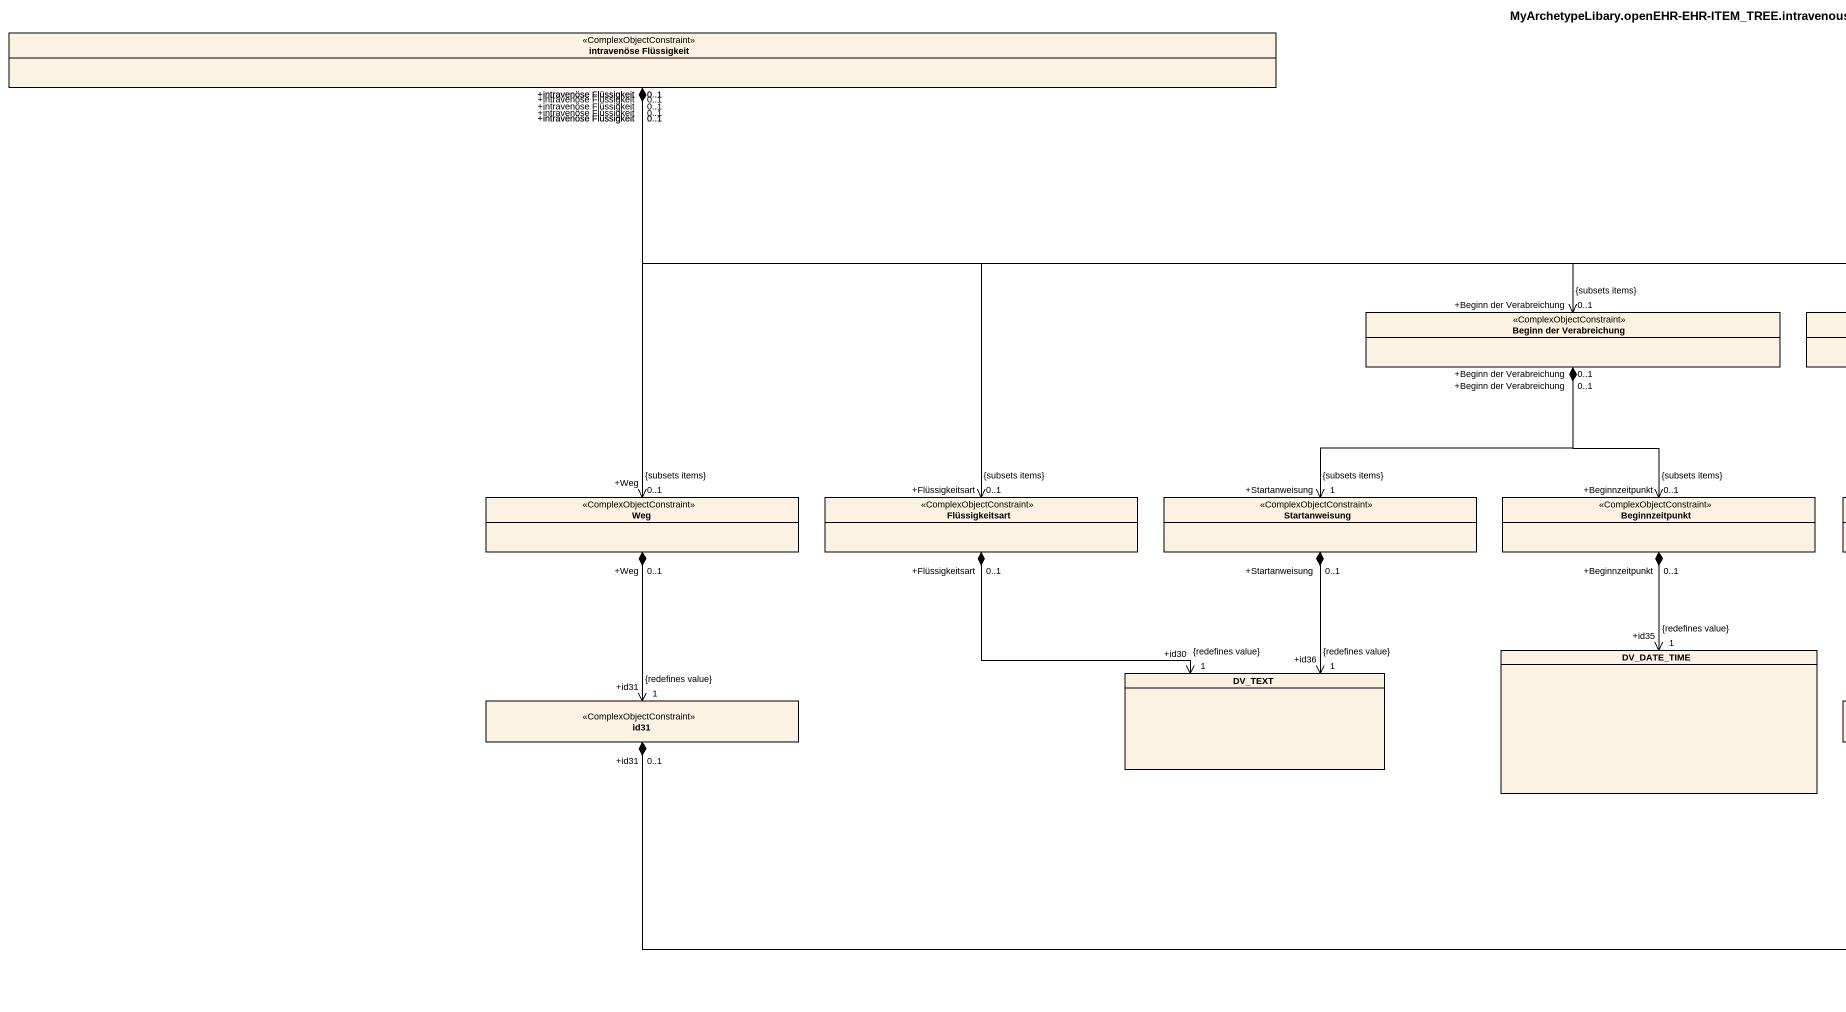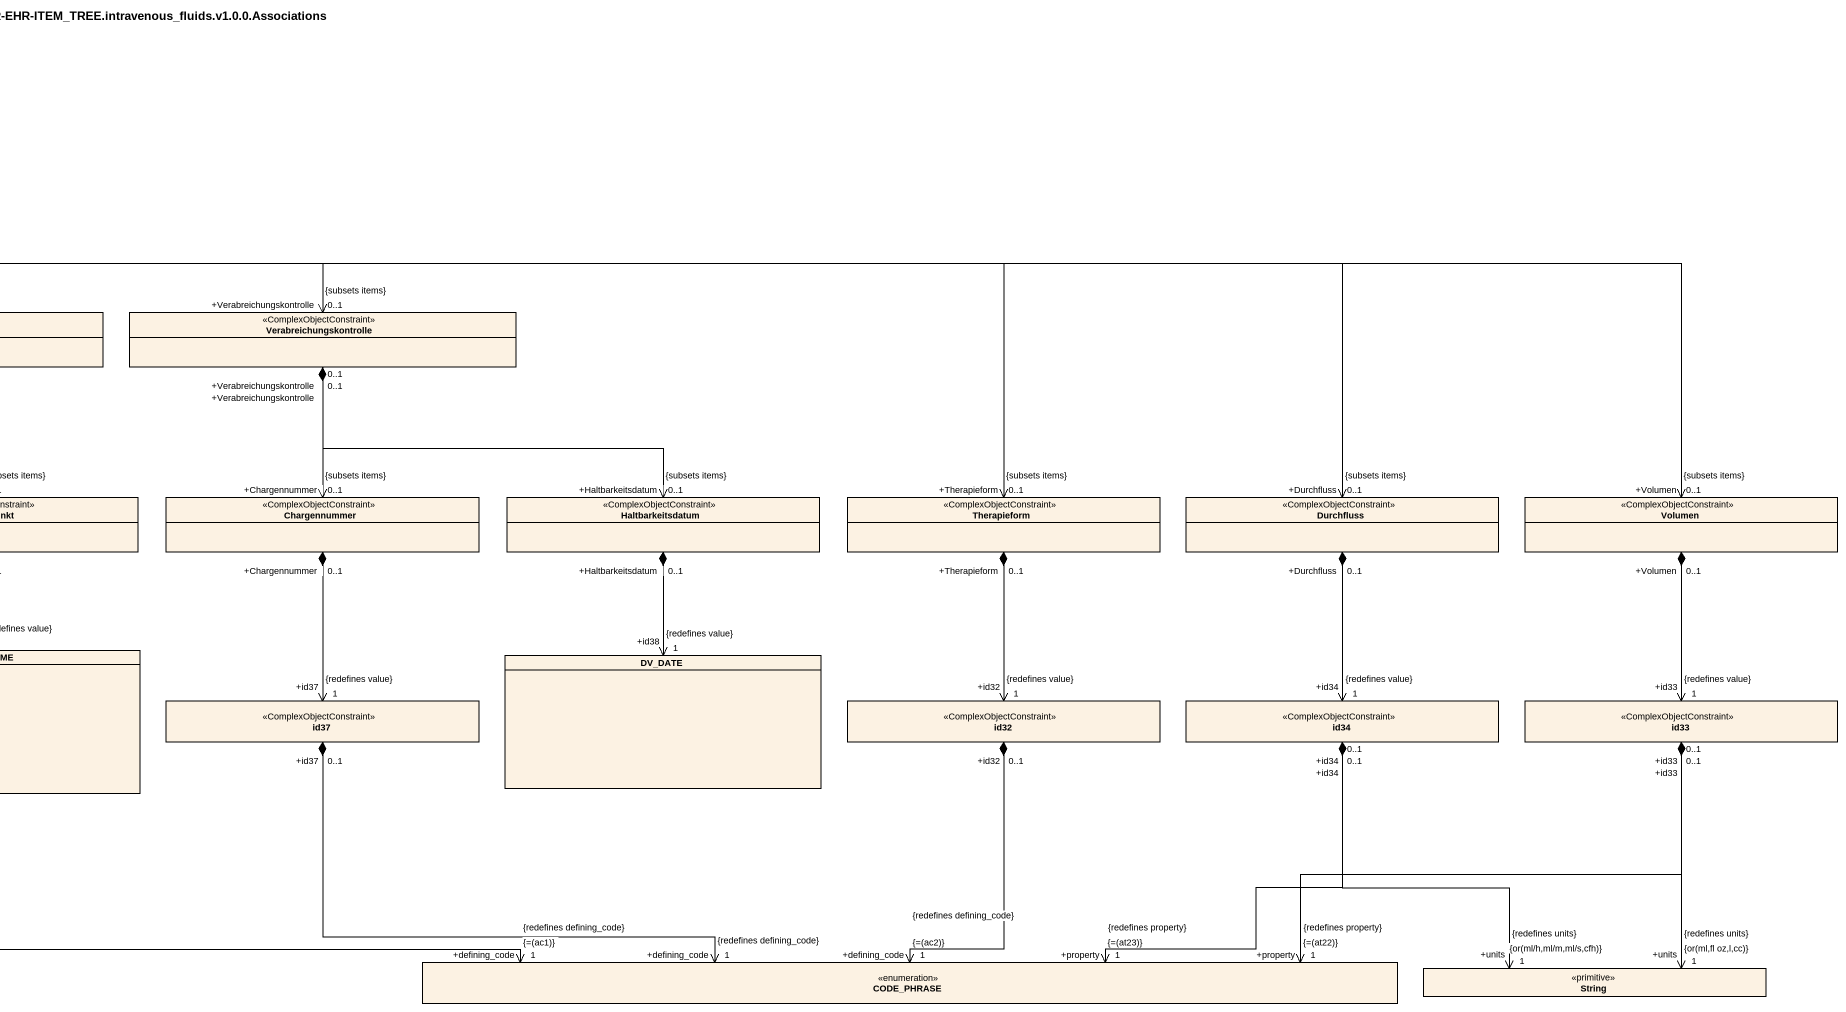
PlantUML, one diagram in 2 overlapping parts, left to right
@startuml
title MyArchetypeLibary.openEHR-EHR-ITEM_TREE.intravenous_fluids.v1.0.0.Associations
hide circle
hide empty members
class "intravenöse Flüssigkeit" as intravenöse_Flüssigkeit <<ComplexObjectConstraint>>
class "Beginn der Verabreichung" as Beginn_der_Verabreichung <<ComplexObjectConstraint>>
class Verabreichungskontrolle <<ComplexObjectConstraint>>
class Weg <<ComplexObjectConstraint>>
class Flüssigkeitsart <<ComplexObjectConstraint>>
class Startanweisung <<ComplexObjectConstraint>>
class Beginnzeitpunkt <<ComplexObjectConstraint>>
class Chargennummer <<ComplexObjectConstraint>>
class Haltbarkeitsdatum <<ComplexObjectConstraint>>
class Therapieform <<ComplexObjectConstraint>>
class Durchfluss <<ComplexObjectConstraint>>
class Volumen <<ComplexObjectConstraint>>
class DV_DATE_TIME
class DV_DATE
class DV_TEXT
class id31 <<ComplexObjectConstraint>>
class id37 <<ComplexObjectConstraint>>
class id32 <<ComplexObjectConstraint>>
class id34 <<ComplexObjectConstraint>>
class id33 <<ComplexObjectConstraint>>
enum CODE_PHRASE
class String <<primitive>>
intravenöse_Flüssigkeit "+intravenöse Flüssigkeit\n0..1" *-right-> "+Beginn der Verabreichung\n0..1\n{subsets items}" Beginn_der_Verabreichung
intravenöse_Flüssigkeit "+intravenöse Flüssigkeit\n0..1" *-right-> "+Verabreichungskontrolle\n0..1\n{subsets items}" Verabreichungskontrolle
intravenöse_Flüssigkeit "+intravenöse Flüssigkeit\n0..1" *--> "+Weg\n0..1\n{subsets items}" Weg
intravenöse_Flüssigkeit "+intravenöse Flüssigkeit\n0..1" *--> "+Flüssigkeitsart\n0..1\n{subsets items}" Flüssigkeitsart
intravenöse_Flüssigkeit "+intravenöse Flüssigkeit\n0..1" *-right-> "+Therapieform\n0..1\n{subsets items}" Therapieform
intravenöse_Flüssigkeit "+intravenöse Flüssigkeit\n0..1" *-right-> "+Durchfluss\n0..1\n{subsets items}" Durchfluss
intravenöse_Flüssigkeit "+intravenöse Flüssigkeit\n0..1" *-right-> "+Volumen\n0..1\n{subsets items}" Volumen
Beginn_der_Verabreichung "+Beginn der Verabreichung\n0..1" *--> "+Startanweisung\n1\n{subsets items}" Startanweisung
Beginn_der_Verabreichung "+Beginn der Verabreichung\n0..1" *--> "+Beginnzeitpunkt\n0..1\n{subsets items}" Beginnzeitpunkt
Verabreichungskontrolle "+Verabreichungskontrolle\n0..1" *--> "+Chargennummer\n0..1\n{subsets items}" Chargennummer
Verabreichungskontrolle "+Verabreichungskontrolle\n0..1" *-right-> "+Haltbarkeitsdatum\n0..1\n{subsets items}" Haltbarkeitsdatum
Weg "+Weg\n0..1" *--> "+id31\n1\n{redefines value}" id31
Flüssigkeitsart "+Flüssigkeitsart\n0..1" *--> "+id30\n1\n{redefines value}" DV_TEXT
Startanweisung "+Startanweisung\n0..1" *--> "+id36\n1\n{redefines value}" DV_TEXT
Beginnzeitpunkt "+Beginnzeitpunkt\n0..1" *--> "+id35\n1\n{redefines value}" DV_DATE_TIME
Chargennummer "+Chargennummer\n0..1" *--> "+id37\n1\n{redefines value}" id37
Haltbarkeitsdatum "+Haltbarkeitsdatum\n0..1" *--> "+id38\n1\n{redefines value}" DV_DATE
Therapieform "+Therapieform\n0..1" *--> "+id32\n1\n{redefines value}" id32
Durchfluss "+Durchfluss\n0..1" *--> "+id34\n1\n{redefines value}" id34
Volumen "+Volumen\n0..1" *--> "+id33\n1\n{redefines value}" id33
id31 "+id31\n0..1" *-right-> "+defining_code\n1\n{=(ac1)}\n{redefines defining_code}" CODE_PHRASE
id37 "+id37\n0..1" *-right-> "+defining_code\n1\n{redefines defining_code}" CODE_PHRASE
id32 "+id32\n0..1" *--> "+defining_code\n1\n{=(ac2)}\n{redefines defining_code}" CODE_PHRASE
id34 "+id34\n0..1" *--> "+property\n1\n{=(at23)}\n{redefines property}" CODE_PHRASE
id34 "+id34\n0..1" *--> "+units\n1\n{or(ml/h,ml/m,ml/s,cfh)}\n{redefines units}" String
id33 "+id33\n0..1" *-left-> "+property\n1\n{=(at22)}\n{redefines property}" CODE_PHRASE
id33 "+id33\n0..1" *--> "+units\n1\n{or(ml,fl oz,l,cc)}\n{redefines units}" String
@enduml
